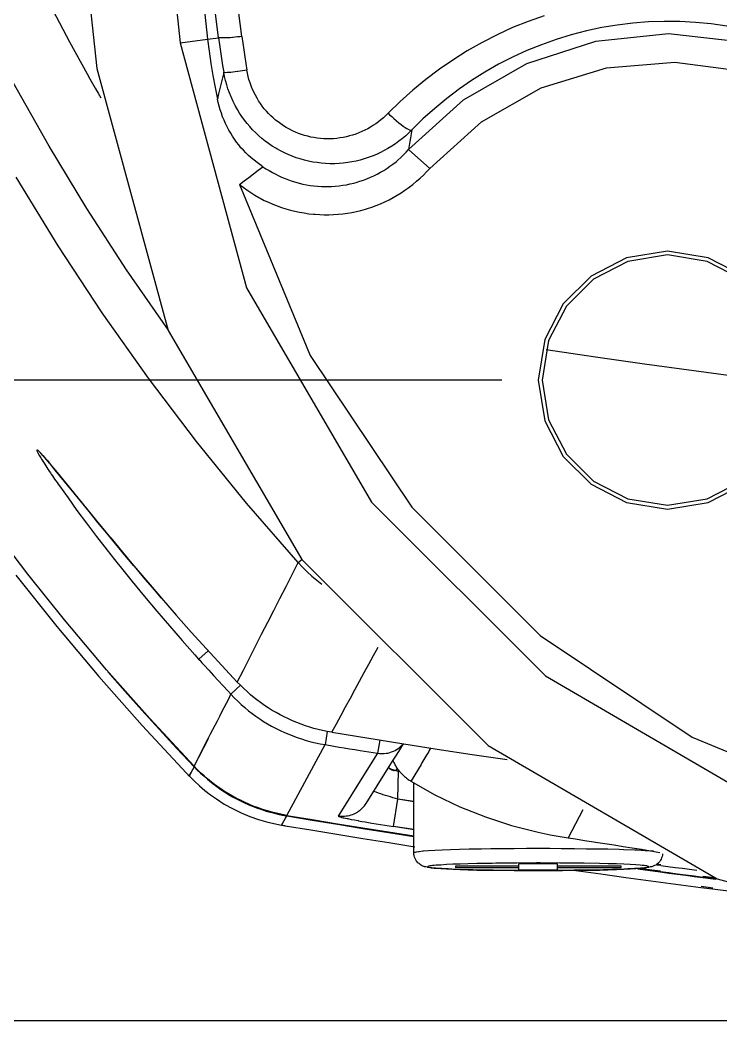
# Model space of a CAD drawing. Header units: millimetres. Extents: x -495897 to 1376592, y -28539 to 470976.
# Drawn here: x 180675 to 181500, y 208058 to 209237 of the extents above; entities that cross this region are included whole.
import ezdxf

# ---------------------------------------------------------------- set-up
doc = ezdxf.new("R2010")
doc.units = ezdxf.units.MM

msp = doc.modelspace()

# ---------------------------------------------------------------- linework, layer by layer
at = {"color": 0}
for p, q in [((180908.98, 209215.971), (180891.235, 209358.737)), ((180936.215, 209217.388), (180918.47, 209359.79)), ((180697.964, 209279.216), (180733.61, 209210.927)), ((181273.201, 209235.146), (181254.728, 209227.762)), ((181291.83, 209241.75), (181273.201, 209235.146)), ((181433.166, 209235.146), (181414.693, 209234.587)), ((181451.6, 209234.951), (181433.166, 209235.146)), ((181254.728, 209227.762), (181236.658, 209219.364)), ((181341.815, 209223.862), (181323.888, 209219.364)), ((181359.885, 209227.762), (181341.815, 209223.862)), ((181377.812, 209230.83), (181359.885, 209227.762)), ((181396.246, 209232.988), (181377.812, 209230.83)), ((181414.693, 209234.587), (181396.246, 209232.988)), ((181470.086, 209233.859), (181451.6, 209234.951)), ((181488.52, 209232.065), (181470.086, 209233.859)), ((181506.954, 209229.595), (181488.52, 209232.065)), ((180863.662, 209209.874), (180895.72, 209214.177)), ((180895.72, 209214.177), (180908.98, 209215.971)), ((180909.162, 209215.789), (180908.98, 209215.971)), ((180909.344, 209215.789), (180909.162, 209215.789)), ((180909.708, 209215.789), (180909.344, 209215.789)), ((180911.32, 209215.607), (180909.708, 209215.789)), ((180912.919, 209215.607), (180911.32, 209215.607)), ((180913.842, 209215.607), (180912.919, 209215.607)), ((180916.494, 209215.607), (180913.842, 209215.607)), ((180917.053, 209215.607), (180916.494, 209215.607)), ((180919.757, 209215.789), (180917.053, 209215.607)), ((180922.409, 209215.971), (180919.757, 209215.789)), ((180925.308, 209216.153), (180922.409, 209215.971)), ((180925.62, 209216.296), (180925.308, 209216.153)), ((180928.519, 209216.478), (180925.62, 209216.296)), ((180931.223, 209216.842), (180928.519, 209216.478)), ((180933.875, 209217.024), (180931.223, 209216.842)), ((180936.215, 209217.388), (180933.875, 209217.024)), ((181236.658, 209219.364), (181218.9, 209210.42)), ((181306.13, 209213.813), (181288.749, 209207.534)), ((181323.888, 209219.364), (181306.13, 209213.813)), ((180733.61, 209210.927), (180754.202, 209173.318)), ((181201.337, 209200.384), (181184.515, 209189.607)), ((181218.9, 209210.42), (181201.337, 209200.384)), ((181271.55, 209200.748), (181254.91, 209193.039)), ((181288.749, 209207.534), (181271.55, 209200.748)), ((181184.515, 209189.607), (181168.915, 209179.051)), ((181254.91, 209193.039), (181238.439, 209184.602)), ((180931.223, 209176.165), (180928.519, 209175.84)), ((180931.73, 209176.165), (180931.223, 209176.165)), ((180934.434, 209176.529), (180931.73, 209176.165)), ((180937.086, 209176.893), (180934.434, 209176.529)), ((180939.985, 209177.27), (180937.086, 209176.893)), ((180942.13, 209177.634), (180939.985, 209177.27)), ((180942.819, 209174.059), (180942.13, 209177.634)), ((181168.915, 209179.051), (181152.821, 209166.857)), ((181238.439, 209184.602), (181222.306, 209175.476)), ((180915.948, 209170.289), (180915.077, 209175.294)), ((180915.259, 209174.93), (180915.077, 209175.112)), ((180915.623, 209174.93), (180915.259, 209174.93)), ((180915.805, 209174.93), (180915.623, 209174.93)), ((180917.417, 209174.748), (180915.805, 209174.93)), ((180917.235, 209165.427), (180915.948, 209170.289)), ((180918.47, 209160.617), (180917.235, 209165.427)), ((180919.016, 209174.93), (180917.417, 209174.748)), ((180919.887, 209174.93), (180919.016, 209174.93)), ((180922.604, 209175.112), (180919.887, 209174.93)), ((180923.15, 209175.112), (180922.604, 209175.112)), ((180925.802, 209175.476), (180923.15, 209175.112)), ((180928.519, 209175.84), (180925.802, 209175.476)), ((180943.742, 209170.289), (180942.819, 209174.059)), ((180944.613, 209166.532), (180943.742, 209170.289)), ((180945.9, 209162.905), (180944.613, 209166.532)), ((181152.821, 209166.857), (181137.416, 209154.156)), ((181206.524, 209165.427), (181192.393, 209155.573)), ((181222.306, 209175.476), (181206.524, 209165.427)), ((180709.573, 209088.064), (180667.336, 209163.1)), ((180919.887, 209155.755), (180918.47, 209160.617)), ((180921.681, 209150.945), (180919.887, 209155.755)), ((180947.135, 209159.33), (180945.9, 209162.905)), ((180948.552, 209155.755), (180947.135, 209159.33)), ((180948.734, 209155.209), (180948.552, 209155.755)), ((180950.346, 209151.816), (180948.734, 209155.209)), ((181137.416, 209154.156), (181122.505, 209140.896)), ((181192.393, 209155.573), (181177.534, 209144.471)), ((180908.616, 209139.661), (180907.745, 209143.418)), ((180923.657, 209146.265), (180921.681, 209150.945)), ((180924.021, 209145.394), (180923.657, 209146.265)), ((180926.179, 209140.714), (180924.021, 209145.394)), ((180928.519, 209136.034), (180926.179, 209140.714)), ((180952.179, 209148.228), (180950.346, 209151.816)), ((180954.155, 209144.835), (180952.179, 209148.228)), ((180956.079, 209141.624), (180954.155, 209144.835)), ((180958.237, 209138.374), (180956.079, 209141.624)), ((181122.505, 209140.896), (181108.569, 209126.908)), ((181177.534, 209144.471), (181163.182, 209132.641)), ((180909.708, 209135.345), (180908.616, 209139.661)), ((180910.761, 209131.042), (180909.708, 209135.345)), ((180912.191, 209126.908), (180910.761, 209131.042)), ((180931.041, 209131.588), (180928.519, 209136.034)), ((180933.511, 209127.272), (180931.041, 209131.588)), ((180960.382, 209135.345), (180958.237, 209138.374)), ((180962.722, 209132.277), (180960.382, 209135.345)), ((180965.244, 209129.612), (180962.722, 209132.277)), ((180967.727, 209126.726), (180965.244, 209129.612)), ((181163.182, 209132.641), (181149.376, 209120.304)), ((180913.66, 209122.787), (180912.191, 209126.908)), ((180915.441, 209118.705), (180913.66, 209122.787)), ((180917.053, 209114.753), (180915.441, 209118.705)), ((180936.397, 209123.151), (180933.511, 209127.272)), ((180939.244, 209119.017), (180936.397, 209123.151)), ((180942.507, 209115.078), (180939.244, 209119.017)), ((180970.249, 209124.061), (180967.727, 209126.726)), ((180973.135, 209121.539), (180970.249, 209124.061)), ((180975.982, 209119.017), (180973.135, 209121.539)), ((180979.011, 209116.729), (180975.982, 209119.017)), ((181099.937, 209119.199), (181096.921, 209116.911)), ((181103.018, 209121.539), (181099.937, 209119.199)), ((181105.865, 209124.243), (181103.018, 209121.539)), ((181108.569, 209126.908), (181105.865, 209124.243)), ((181108.569, 209126.908), (181110.168, 209125.309)), ((181110.168, 209125.309), (181112.69, 209122.969)), ((181112.69, 209122.969), (181115.173, 209120.668)), ((181115.173, 209120.668), (181117.695, 209118.523)), ((181117.695, 209118.523), (181118.241, 209118.146)), ((181118.241, 209118.146), (181120.906, 209115.806)), ((181149.376, 209120.304), (181136.311, 209107.369)), ((180919.016, 209110.996), (180917.053, 209114.753)), ((180920.992, 209107.057), (180919.016, 209110.996)), ((180923.15, 209103.469), (180920.992, 209107.057)), ((180945.523, 209111.321), (180942.507, 209115.078)), ((180948.916, 209107.551), (180945.523, 209111.321)), ((180952.322, 209104.158), (180948.916, 209107.551)), ((180982.079, 209114.389), (180979.011, 209116.729)), ((180985.29, 209112.231), (180982.079, 209114.389)), ((180988.54, 209110.255), (180985.29, 209112.231)), ((180989.047, 209109.891), (180988.54, 209110.255)), ((180992.44, 209108.11), (180989.047, 209109.891)), ((180995.885, 209106.316), (180992.44, 209108.11)), ((180999.46, 209104.717), (180995.885, 209106.316)), ((181077.564, 209105.445), (181073.807, 209103.794)), ((181080.957, 209107.057), (181077.564, 209105.445)), ((181084.35, 209108.838), (181080.957, 209107.057)), ((181087.795, 209110.632), (181084.35, 209108.838)), ((181091.188, 209112.79), (181087.795, 209110.632)), ((181093.84, 209114.571), (181091.188, 209112.79)), ((181096.921, 209116.911), (181093.84, 209114.571)), ((181120.906, 209115.806), (181123.61, 209113.661)), ((181123.61, 209113.661), (181126.262, 209111.685)), ((181126.262, 209111.685), (181126.262, 209111.685)), ((181126.262, 209111.685), (181128.42, 209110.255)), ((181128.42, 209110.255), (181130.578, 209109.02)), ((181130.578, 209109.02), (181132.918, 209107.733)), ((181132.918, 209107.733), (181133.282, 209107.551)), ((181136.311, 209107.369), (181132.918, 209103.794)), ((181133.282, 209107.551), (181134.153, 209107.239)), ((181134.153, 209107.239), (181134.894, 209107.057)), ((181134.894, 209107.057), (181135.44, 209107.057)), ((181135.44, 209107.057), (181135.947, 209107.239)), ((181135.947, 209107.239), (181136.311, 209107.369)), ((180925.308, 209099.855), (180923.15, 209103.469)), ((180927.596, 209096.462), (180925.308, 209099.855)), ((180930.118, 209093.069), (180927.596, 209096.462)), ((180956.079, 209100.765), (180952.322, 209104.158)), ((180959.888, 209097.372), (180956.079, 209100.765)), ((180963.775, 209094.304), (180959.888, 209097.372)), ((180967.727, 209091.275), (180963.775, 209094.304)), ((181003.035, 209103.287), (180999.46, 209104.717)), ((181006.428, 209102), (181003.035, 209103.287)), ((181010.003, 209100.947), (181006.428, 209102)), ((181013.773, 209099.855), (181010.003, 209100.947)), ((181017.348, 209098.984), (181013.773, 209099.855)), ((181021.105, 209098.243), (181017.348, 209098.984)), ((181024.862, 209097.736), (181021.105, 209098.243)), ((181028.814, 209097.372), (181024.862, 209097.736)), ((181032.571, 209097.008), (181028.814, 209097.372)), ((181036.328, 209097.008), (181032.571, 209097.008)), ((181036.523, 209097.008), (181036.328, 209097.008)), ((181040.28, 209097.008), (181036.523, 209097.008)), ((181044.219, 209097.008), (181040.28, 209097.008)), ((181047.976, 209097.372), (181044.219, 209097.008)), ((181051.746, 209097.879), (181047.976, 209097.372)), ((181055.503, 209098.425), (181051.746, 209097.879)), ((181059.26, 209099.348), (181055.503, 209098.425)), ((181063.069, 209100.219), (181059.26, 209099.348)), ((181066.644, 209101.324), (181063.069, 209100.219)), ((181070.219, 209102.377), (181066.644, 209101.324)), ((181073.807, 209103.794), (181070.219, 209102.377)), ((181121.088, 209093.979), (181116.954, 209091.093)), ((181125.209, 209097.19), (181121.088, 209093.979)), ((181129.161, 209100.401), (181125.209, 209097.19)), ((181132.918, 209103.794), (181129.161, 209100.401)), ((180753.825, 209014.965), (180709.573, 209088.064)), ((180932.64, 209089.663), (180930.118, 209093.069)), ((180935.305, 209086.413), (180932.64, 209089.663)), ((180938.191, 209083.384), (180935.305, 209086.413)), ((180941.038, 209080.355), (180938.191, 209083.384)), ((180972.03, 209088.389), (180967.727, 209091.275)), ((180976.346, 209085.724), (180972.03, 209088.389)), ((180977.399, 209085.178), (180976.346, 209085.724)), ((180981.715, 209082.656), (180977.399, 209085.178)), ((180986.395, 209080.537), (180981.715, 209082.656)), ((181103.707, 209083.02), (181099.261, 209080.68)), ((181108.192, 209085.542), (181103.707, 209083.02)), ((181112.69, 209088.246), (181108.192, 209085.542)), ((181116.954, 209091.093), (181112.69, 209088.246)), ((181112.69, 209088.246), (181112.69, 209088.246)), ((181129.525, 209081.044), (181132.554, 209084.307)), ((181132.554, 209084.307), (181157.449, 209062.064)), ((180944.106, 209077.287), (180941.038, 209080.355)), ((180947.317, 209074.44), (180944.106, 209077.287)), ((180950.71, 209071.736), (180947.317, 209074.44)), ((180954.155, 209069.084), (180950.71, 209071.736)), ((180990.841, 209078.392), (180986.395, 209080.537)), ((180995.521, 209076.416), (180990.841, 209078.392)), ((181000.149, 209074.622), (180995.521, 209076.416)), ((181005.011, 209073.153), (181000.149, 209074.622)), ((181009.821, 209071.736), (181005.011, 209073.153)), ((181014.683, 209070.683), (181009.821, 209071.736)), ((181019.688, 209069.578), (181014.683, 209070.683)), ((181070.726, 209070.683), (181065.734, 209069.76)), ((181075.588, 209071.736), (181070.726, 209070.683)), ((181080.268, 209073.153), (181075.588, 209071.736)), ((181085.078, 209074.817), (181080.268, 209073.153)), ((181089.758, 209076.598), (181085.078, 209074.817)), ((181094.581, 209078.574), (181089.758, 209076.598)), ((181099.261, 209080.68), (181094.581, 209078.574)), ((181117.695, 209069.955), (181119.853, 209071.918)), ((181119.853, 209071.918), (181123.246, 209074.817)), ((181123.246, 209074.817), (181126.457, 209078.015)), ((181126.457, 209078.015), (181129.525, 209081.044)), ((180957.548, 209066.549), (180954.155, 209069.084)), ((180961.123, 209064.027), (180957.548, 209066.549)), ((180961.123, 209064.027), (180964.698, 209061.7)), ((180964.698, 209061.7), (180968.455, 209059.399)), ((180968.455, 209059.399), (180972.225, 209057.059)), ((181024.732, 209068.889), (181019.688, 209069.578)), ((181029.724, 209068.343), (181024.732, 209068.889)), ((181034.729, 209067.797), (181029.724, 209068.343)), ((181039.773, 209067.615), (181034.729, 209067.797)), ((181040.644, 209067.615), (181039.773, 209067.615)), ((181045.688, 209067.615), (181040.644, 209067.615)), ((181050.693, 209067.797), (181045.688, 209067.615)), ((181055.685, 209068.343), (181050.693, 209067.797)), ((181060.911, 209068.889), (181055.685, 209068.343)), ((181065.734, 209069.76), (181060.911, 209068.889)), ((181099.391, 209057.618), (181103.2, 209059.724)), ((181103.2, 209059.724), (181106.957, 209062.064)), ((181106.957, 209062.064), (181110.532, 209064.768)), ((181110.532, 209064.768), (181114.12, 209067.238)), ((181114.12, 209067.238), (181117.695, 209069.955)), ((181153.692, 209058.112), (181157.449, 209062.064)), ((180720.168, 208971.077), (180670.911, 209051.703)), ((180972.225, 209057.059), (180976.164, 209055.096)), ((180976.164, 209055.096), (180978.868, 209053.666)), ((180978.868, 209053.666), (180982.95, 209051.885)), ((180982.95, 209051.885), (180987.084, 209050.039)), ((180987.084, 209050.039), (180991.205, 209048.44)), ((180991.205, 209048.44), (180995.339, 209047.023)), ((180995.339, 209047.023), (180999.642, 209045.775)), ((181070.908, 209045.593), (181075.042, 209046.841)), ((181075.042, 209046.841), (181079.345, 209048.258)), ((181079.345, 209048.258), (181083.479, 209049.909)), ((181083.479, 209049.909), (181087.6, 209051.703)), ((181087.6, 209051.703), (181091.552, 209053.484)), ((181091.552, 209053.484), (181095.491, 209055.46)), ((181095.491, 209055.46), (181099.391, 209057.618)), ((181137.598, 209043.253), (181141.862, 209046.841)), ((181141.862, 209046.841), (181145.983, 209050.416)), ((181145.983, 209050.416), (181149.935, 209054.173)), ((181149.935, 209054.173), (181153.692, 209058.112)), ((180933.511, 209043.071), (180937.827, 209039.86)), ((180937.827, 209039.86), (180942.312, 209036.649)), ((180942.312, 209036.649), (180946.771, 209033.581)), ((180999.642, 209045.775), (181003.776, 209044.683)), ((181003.776, 209044.683), (181008.04, 209043.63)), ((181008.04, 209043.63), (181012.343, 209042.707)), ((181012.343, 209042.707), (181016.659, 209042.018)), ((181016.659, 209042.018), (181021.105, 209041.472)), ((181021.105, 209041.472), (181025.421, 209041.108)), ((181025.421, 209041.108), (181029.919, 209040.731)), ((181029.919, 209040.731), (181032.935, 209040.731)), ((181032.935, 209040.731), (181037.433, 209040.731)), ((181037.433, 209040.731), (181041.931, 209040.913)), ((181041.931, 209040.913), (181046.195, 209041.108)), ((181046.195, 209041.108), (181050.693, 209041.654)), ((181050.693, 209041.654), (181054.996, 209042.2)), ((181054.996, 209042.2), (181059.26, 209042.889)), ((181059.26, 209042.889), (181063.576, 209043.812)), ((181063.576, 209043.812), (181068.074, 209044.865)), ((181068.074, 209044.865), (181070.908, 209045.593)), ((181123.61, 209033.217), (181128.238, 209036.467)), ((181128.238, 209036.467), (181132.736, 209039.678)), ((181132.736, 209039.678), (181133.282, 209040.042)), ((181133.282, 209040.042), (181137.598, 209043.253)), ((180946.771, 209033.581), (180951.438, 209030.734)), ((180951.438, 209030.734), (180956.261, 209027.848)), ((180956.261, 209027.848), (180957.912, 209027.12)), ((180957.912, 209027.12), (180962.722, 209024.455)), ((180962.722, 209024.455), (180967.727, 209022.115)), ((181104.435, 209022.661), (181109.44, 209025.183)), ((181109.44, 209025.183), (181114.302, 209027.666)), ((181114.302, 209027.666), (181118.93, 209030.37)), ((181118.93, 209030.37), (181123.61, 209033.217)), ((180800.794, 208942.594), (180753.825, 209014.965)), ((180967.727, 209022.115), (180972.771, 209019.957)), ((180972.771, 209019.957), (180977.763, 209017.799)), ((180977.763, 209017.799), (180982.95, 209016.018)), ((180982.95, 209016.018), (180988.176, 209014.406)), ((180988.176, 209014.406), (180993.545, 209012.989)), ((180993.545, 209012.989), (180998.732, 209011.572)), ((180998.732, 209011.572), (181004.088, 209010.467)), ((181065.734, 209010.285), (181071.285, 209011.39)), ((181071.285, 209011.39), (181076.459, 209012.625)), ((181076.459, 209012.625), (181081.88, 209014.224)), ((181081.88, 209014.224), (181084.025, 209014.783)), ((181084.025, 209014.783), (181089.212, 209016.382)), ((181089.212, 209016.382), (181094.399, 209018.358)), ((181094.399, 209018.358), (181099.391, 209020.516)), ((181099.391, 209020.516), (181104.435, 209022.661)), ((181004.088, 209010.467), (181009.509, 209009.596)), ((181009.509, 209009.596), (181015.06, 209008.673)), ((181015.06, 209008.673), (181020.416, 209007.997)), ((181020.416, 209007.997), (181022.392, 209007.997)), ((181022.392, 209007.997), (181027.943, 209007.62)), ((181027.943, 209007.62), (181033.312, 209007.438)), ((181033.312, 209007.438), (181038.668, 209007.438)), ((181038.668, 209007.438), (181044.219, 209007.62)), ((181044.219, 209007.62), (181049.627, 209007.997)), ((181049.627, 209007.997), (181055.178, 209008.491)), ((181055.178, 209008.491), (181060.547, 209009.414)), ((181060.547, 209009.414), (181065.734, 209010.285)), ((180772.129, 208892.05), (180720.168, 208971.077)), ((180849.856, 208871.64), (180800.794, 208942.594)), ((180826.378, 208815.194), (180772.129, 208892.05)), ((181242.014, 208812.711), (178208.373, 208812.711)), ((180883.019, 208740.483), (180826.378, 208815.194)), ((180941.766, 208668.112), (180883.019, 208740.483)), ((180695.26, 208730.486), (180695.078, 208730.486)), ((180695.078, 208730.486), (180695.078, 208730.122)), ((180695.078, 208730.122), (180695.26, 208729.563)), ((180695.442, 208730.486), (180695.26, 208730.486)), ((180695.26, 208729.563), (180695.637, 208728.692)), ((180695.819, 208730.304), (180695.442, 208730.486)), ((180695.637, 208728.692), (180696.313, 208727.223)), ((180696.508, 208729.758), (180695.819, 208730.304)), ((180697.418, 208729.199), (180696.508, 208729.758)), ((180698.471, 208728.146), (180697.418, 208729.199)), ((180696.313, 208727.223), (180698.107, 208723.83)), ((180698.107, 208723.83), (180699.758, 208721.36)), ((180699.576, 208727.093), (180698.471, 208728.146)), ((180699.758, 208726.911), (180699.576, 208727.093)), ((180702.423, 208723.83), (180699.758, 208726.911)), ((180699.758, 208721.36), (180700.629, 208719.709)), ((180700.629, 208719.709), (180704.386, 208713.976)), ((180701.552, 208724.571), (180701.734, 208724.389)), ((180701.734, 208724.389), (180702.046, 208724.025)), ((180702.046, 208724.025), (180702.423, 208723.466)), ((180702.969, 208723.466), (180702.423, 208723.83)), ((180702.423, 208723.466), (180702.969, 208722.959)), ((180706.18, 208719.709), (180702.969, 208723.466)), ((180702.969, 208722.959), (180703.697, 208722.231)), ((180703.697, 208722.231), (180704.386, 208721.36)), ((180704.386, 208721.36), (180705.309, 208720.255)), ((180705.309, 208720.255), (180706.362, 208719.202)), ((180709.937, 208715.081), (180706.18, 208719.709)), ((180706.362, 208719.202), (180707.467, 208718.097)), ((180707.467, 208718.097), (180709.755, 208715.263)), ((180704.386, 208713.976), (180708.156, 208708.061)), ((180708.156, 208708.061), (180708.52, 208707.736)), ((180708.52, 208707.736), (180709.755, 208705.578)), ((180709.755, 208715.263), (180712.459, 208712)), ((180709.755, 208705.578), (180711.224, 208703.615)), ((180711.224, 208713.651), (180709.937, 208715.081)), ((180716.775, 208706.826), (180711.224, 208713.651)), ((180712.459, 208712), (180717.139, 208706.267)), ((180722.326, 208700.222), (180716.775, 208706.826)), ((180717.139, 208706.267), (180722.508, 208699.845)), ((180711.224, 208703.615), (180712.095, 208702.185)), ((180712.095, 208702.185), (180713.512, 208700.222)), ((180713.512, 208700.222), (180714.799, 208698.246)), ((180714.799, 208698.246), (180716.034, 208696.27)), ((180716.034, 208696.27), (180717.464, 208694.307)), ((180717.464, 208694.307), (180718.933, 208692.331)), ((180727.682, 208693.384), (180722.326, 208700.222)), ((180722.508, 208699.845), (180733.051, 208686.962)), ((180733.233, 208686.78), (180727.682, 208693.384)), ((180718.933, 208692.331), (180720.35, 208690.355)), ((180720.35, 208690.355), (180721.585, 208688.379)), ((180721.585, 208688.379), (180731.816, 208674.027)), ((180733.051, 208686.962), (180765.473, 208646.974)), ((180735.573, 208683.894), (180733.233, 208686.78)), ((180745.947, 208670.998), (180735.573, 208683.894)), ((180731.816, 208674.027), (180742.359, 208659.35)), ((180756.529, 208658.297), (180745.947, 208670.998)), ((180742.359, 208659.35), (180753.513, 208644.309)), ((180766.903, 208645.362), (180756.529, 208658.297)), ((181002.489, 208597.899), (180941.766, 208668.112)), ((180765.473, 208646.974), (180781.801, 208627.11)), ((180684.535, 208584.47), (180637.761, 208645.557)), ((180753.513, 208644.309), (180765.291, 208628.722)), ((180777.498, 208632.479), (180766.903, 208645.362)), ((180765.291, 208628.722), (180777.68, 208612.758)), ((180788.041, 208619.778), (180777.498, 208632.479)), ((180781.983, 208627.11), (180795.932, 208610.106)), ((180777.68, 208612.758), (180790.927, 208596.118)), ((180798.818, 208606.843), (180788.041, 208619.778)), ((180795.932, 208610.106), (180807.034, 208596.846)), ((180809.361, 208594.142), (180798.818, 208606.843)), ((181002.489, 208597.899), (181007.169, 208602.033)), ((180790.927, 208596.118), (180793.085, 208593.271)), ((180793.085, 208593.271), (180807.216, 208575.708)), ((180807.034, 208596.846), (180818.682, 208583.04)), ((180811.883, 208591.295), (180809.361, 208594.142)), ((180822.621, 208578.542), (180811.883, 208591.295)), ((180995.521, 208583.911), (181002.671, 208597.899)), ((180670.365, 208583.04), (180718.556, 208522.824)), ((180727.682, 208530.533), (180684.535, 208584.47)), ((180807.216, 208575.708), (180821.75, 208558.145)), ((180818.682, 208583.04), (180830.694, 208568.87)), ((180833.398, 208565.841), (180822.621, 208578.542)), ((180988.358, 208569.793), (180995.521, 208583.911)), ((180830.694, 208568.87), (180841.796, 208555.987)), ((180841.601, 208556.169), (180833.398, 208565.841)), ((180981.169, 208555.805), (180988.358, 208569.793)), ((180821.75, 208558.145), (180836.245, 208540.764)), ((180841.796, 208555.987), (180841.601, 208556.169)), ((180974.006, 208541.674), (180981.169, 208555.805)), ((180836.245, 208540.764), (180851.104, 208523.383)), ((180966.856, 208527.686), (180974.006, 208541.674)), ((180777.121, 208471.786), (180727.682, 208530.533)), ((180718.556, 208522.824), (180768.19, 208463.713)), ((180851.104, 208523.383), (180866.002, 208506.366)), ((180959.511, 208513.516), (180966.856, 208527.686)), ((180866.002, 208506.366), (180881.043, 208489.349)), ((180952.322, 208499.58), (180959.511, 208513.516)), ((180896.643, 208494.159), (180885.684, 208484.344)), ((180945.159, 208485.41), (180952.322, 208499.58)), ((181091.188, 208488.426), (181096.726, 208498.475)), ((180881.043, 208489.349), (180885.502, 208484.344)), ((180938.191, 208471.422), (180945.159, 208485.41)), ((181085.819, 208478.429), (181091.188, 208488.426)), ((180828.029, 208414.274), (180777.121, 208471.786)), ((180930.859, 208457.291), (180938.191, 208471.422)), ((181080.268, 208468.393), (181085.819, 208478.429)), ((180768.19, 208463.713), (180819.046, 208406.201)), ((180934.616, 208453.534), (180930.859, 208457.291)), ((181069.309, 208448.308), (181074.86, 208458.344)), ((181074.86, 208458.344), (181080.268, 208468.393)), ((180919.757, 208446.878), (180923.514, 208442.939)), ((180934.798, 208453.534), (180923.514, 208442.939)), ((180938.555, 208449.582), (180934.616, 208453.534)), ((180942.507, 208446.007), (180938.555, 208449.582)), ((180946.589, 208442.38), (180942.507, 208446.007)), ((181063.94, 208438.298), (181069.309, 208448.308)), ((180918.106, 208432.578), (180920.992, 208437.752)), ((180920.992, 208437.752), (180923.514, 208442.939)), ((180950.71, 208438.805), (180946.589, 208442.38)), ((180953.973, 208436.335), (180950.71, 208438.805)), ((180958.419, 208433.072), (180953.973, 208436.335)), ((181058.389, 208428.262), (181063.94, 208438.298)), ((180910.215, 208416.978), (180912.919, 208422.165)), ((180912.919, 208422.165), (180915.441, 208427.339)), ((180915.441, 208427.339), (180918.106, 208432.578)), ((180944.288, 208423.582), (180948.552, 208420.371)), ((180962.904, 208429.861), (180958.419, 208433.072)), ((180967.402, 208427.027), (180962.904, 208429.861)), ((180971.848, 208423.946), (180967.402, 208427.027)), ((180976.71, 208421.294), (180971.848, 208423.946)), ((181053.033, 208418.213), (181058.389, 208428.262)), ((180880.133, 208358.231), (180828.029, 208414.274)), ((180904.846, 208406.565), (180907.55, 208411.791)), ((180907.55, 208411.791), (180910.215, 208416.978)), ((180948.552, 208420.371), (180952.868, 208417.16)), ((180952.868, 208417.16), (180957.366, 208414.092)), ((180957.366, 208414.092), (180961.812, 208411.063)), ((180961.812, 208411.063), (180966.492, 208408.177)), ((180981.351, 208418.772), (180976.71, 208421.294)), ((180986.213, 208416.25), (180981.351, 208418.772)), ((180991.023, 208413.91), (180986.213, 208416.25)), ((180996.067, 208411.609), (180991.023, 208413.91)), ((181001.072, 208409.646), (180996.067, 208411.609)), ((181047.482, 208408.177), (181053.033, 208418.213)), ((180819.046, 208406.201), (180871.189, 208349.976)), ((180899.49, 208396.204), (180902.194, 208401.391)), ((180902.194, 208401.391), (180904.846, 208406.565)), ((180966.492, 208408.177), (180971.354, 208405.512)), ((180971.354, 208405.512), (180975.982, 208402.99)), ((180975.982, 208402.99), (180976.71, 208402.626)), ((180976.71, 208402.626), (180981.533, 208400.325)), ((180981.533, 208400.325), (180986.395, 208397.998)), ((181006.064, 208407.67), (181001.072, 208409.646)), ((181011.29, 208405.876), (181006.064, 208407.67)), ((181016.477, 208404.095), (181011.29, 208405.876)), ((181020.975, 208402.808), (181016.477, 208404.095)), ((181026.149, 208401.391), (181020.975, 208402.808)), ((181031.336, 208400.143), (181026.149, 208401.391)), ((181036.705, 208399.051), (181031.336, 208400.143)), ((181036.705, 208399.233), (181034.222, 208383.451)), ((181042.061, 208398.18), (181036.705, 208399.051)), ((181042.061, 208398.18), (181047.482, 208408.177)), ((180880.133, 208358.231), (180896.825, 208390.796)), ((180880.133, 208358.231), (180896.968, 208390.796)), ((180896.825, 208390.978), (180899.49, 208396.204)), ((180986.395, 208397.998), (180991.387, 208395.84)), ((180991.387, 208395.84), (180996.392, 208393.864)), ((180996.392, 208393.864), (181001.436, 208391.888)), ((181001.436, 208391.888), (181006.61, 208390.289)), ((181098.52, 208389.002), (181095.998, 208373.454)), ((180989.047, 208300.355), (181034.222, 208383.633)), ((181034.222, 208383.633), (181044.401, 208381.852)), ((181075.406, 208376.847), (181095.998, 208373.454)), ((181110.532, 208374.325), (181112.508, 208375.066)), ((181112.508, 208375.066), (181114.666, 208375.937)), ((181114.666, 208375.937), (181116.59, 208376.847)), ((181116.59, 208376.847), (181118.423, 208377.9)), ((181118.423, 208377.9), (181120.399, 208379.187)), ((181118.93, 208372.544), (181126.457, 208384.738)), ((181120.399, 208379.187), (181121.452, 208380.058)), ((181121.452, 208380.058), (181123.051, 208381.488)), ((181123.051, 208381.488), (181124.663, 208382.944)), ((181124.663, 208382.944), (181126.132, 208384.738)), ((181156.214, 208375.755), (181154.927, 208373.779)), ((181157.267, 208377.718), (181156.214, 208375.755)), ((181158.554, 208379.694), (181157.267, 208377.718)), ((181095.998, 208373.454), (181081.503, 208350.34)), ((181095.998, 208373.454), (181098.156, 208373.272)), ((181098.156, 208373.272), (181100.496, 208373.09)), ((181100.496, 208373.09), (181102.654, 208373.09)), ((181102.654, 208373.09), (181103.889, 208373.272)), ((181103.889, 208373.272), (181106.229, 208373.454)), ((181106.229, 208373.454), (181108.387, 208373.779)), ((181108.387, 208373.779), (181110.532, 208374.325)), ((181108.387, 208355.891), (181113.561, 208364.107)), ((181113.561, 208364.107), (181118.93, 208372.544)), ((181114.666, 208363.964), (181114.302, 208365.017)), ((181115.173, 208362.859), (181114.666, 208363.964)), ((181149.376, 208364.289), (181148.141, 208362.313)), ((181150.481, 208366.07), (181149.376, 208364.289)), ((181151.534, 208368.046), (181150.481, 208366.07)), ((181152.821, 208370.022), (181151.534, 208368.046)), ((181153.874, 208371.985), (181152.821, 208370.022)), ((181154.927, 208373.779), (181153.874, 208371.985)), ((180874.4, 208346.765), (180880.315, 208357.308)), ((180874.582, 208346.583), (180880.133, 208357.685)), ((180883.89, 208354.292), (180880.133, 208358.231)), ((180880.133, 208357.503), (180883.89, 208353.733)), ((180887.829, 208350.522), (180883.89, 208354.292)), ((180883.89, 208353.733), (180887.829, 208349.976)), ((181082.556, 208314.343), (181108.387, 208355.891)), ((181108.933, 208356.58), (181109.063, 208356.398)), ((181109.258, 208356.398), (181108.933, 208356.58)), ((181109.063, 208356.398), (181110.35, 208355.527)), ((181109.622, 208356.073), (181109.258, 208356.398)), ((181109.986, 208355.891), (181109.622, 208356.073)), ((181110.35, 208355.527), (181109.986, 208355.891)), ((181110.532, 208355.345), (181110.35, 208355.527)), ((181110.35, 208355.345), (181111.598, 208354.604)), ((181110.857, 208355.163), (181110.532, 208355.345)), ((181111.221, 208354.981), (181110.857, 208355.163)), ((181111.598, 208354.786), (181111.221, 208354.981)), ((181112.144, 208354.604), (181111.598, 208354.786)), ((181111.598, 208354.604), (181112.833, 208354.097)), ((181112.508, 208354.474), (181112.144, 208354.604)), ((181113.015, 208354.097), (181112.508, 208354.474)), ((181112.833, 208354.097), (181113.925, 208353.733)), ((181113.379, 208354.097), (181113.015, 208354.097)), ((181113.925, 208353.915), (181113.379, 208354.097)), ((181114.484, 208353.733), (181113.925, 208353.915)), ((181113.925, 208353.733), (181114.666, 208353.369)), ((181114.991, 208353.551), (181114.484, 208353.733)), ((181114.666, 208353.369), (181115.537, 208353.187)), ((181115.537, 208353.551), (181114.991, 208353.551)), ((181115.719, 208361.988), (181115.173, 208362.859)), ((181116.083, 208353.369), (181115.537, 208353.551)), ((181116.265, 208360.896), (181115.719, 208361.988)), ((181116.447, 208353.369), (181116.083, 208353.369)), ((181116.772, 208359.83), (181116.265, 208360.896)), ((181116.954, 208353.369), (181116.447, 208353.369)), ((181117.318, 208358.738), (181116.772, 208359.83)), ((181117.513, 208353.369), (181116.954, 208353.369)), ((181117.877, 208357.867), (181117.318, 208358.738)), ((181118.93, 208356.073), (181117.513, 208353.369)), ((181117.513, 208353.369), (181117.513, 208353.187)), ((181117.513, 208353.187), (181117.695, 208353.187)), ((181117.695, 208353.187), (181117.877, 208353.005)), ((181118.566, 208356.762), (181117.877, 208357.867)), ((181117.877, 208353.005), (181117.877, 208353.005)), ((181117.877, 208353.005), (181118.059, 208353.005)), ((181118.059, 208353.005), (181118.059, 208353.005)), ((181118.059, 208353.005), (181118.241, 208353.005)), ((181118.241, 208353.005), (181118.423, 208353.005)), ((181118.423, 208353.005), (181118.423, 208353.005)), ((181118.423, 208353.005), (181118.566, 208353.005)), ((181119.112, 208355.891), (181118.566, 208356.762)), ((181118.566, 208353.005), (181118.748, 208352.823)), ((181118.748, 208352.823), (181119.112, 208352.823)), ((181119.853, 208354.786), (181119.112, 208355.891)), ((181119.112, 208352.823), (181119.112, 208352.823)), ((181119.112, 208352.823), (181119.294, 208352.823)), ((181119.294, 208352.823), (181119.658, 208352.823)), ((181119.658, 208352.823), (181120.035, 208352.823)), ((181119.658, 208319.53), (181120.529, 208352.641)), ((181120.035, 208354.474), (181119.853, 208354.786)), ((181120.399, 208354.097), (181120.035, 208354.474)), ((181120.035, 208352.823), (181120.217, 208352.641)), ((181120.217, 208352.641), (181120.529, 208352.641)), ((181120.529, 208353.733), (181120.399, 208354.097)), ((181120.906, 208353.369), (181120.529, 208353.733)), ((181120.529, 208352.641), (181120.724, 208352.641)), ((181120.724, 208352.641), (181121.088, 208352.641)), ((181121.27, 208353.005), (181120.906, 208353.369)), ((181121.088, 208352.641), (181121.452, 208352.641)), ((181121.452, 208352.641), (181121.27, 208353.005)), ((181121.816, 208352.316), (181121.452, 208352.641)), ((181122.18, 208351.952), (181121.816, 208352.316)), ((181122.323, 208351.575), (181122.18, 208351.952)), ((181122.687, 208351.211), (181122.323, 208351.575)), ((181147.088, 208360.337), (181135.44, 208341.032)), ((181148.141, 208362.313), (181147.088, 208360.337)), ((180871.189, 208349.976), (180874.582, 208346.583)), ((180871.371, 208350.158), (180874.4, 208346.583)), ((180891.781, 208346.908), (180887.829, 208350.522)), ((180887.829, 208349.976), (180891.781, 208346.401)), ((180895.902, 208343.32), (180891.781, 208346.908)), ((180891.781, 208346.401), (180895.902, 208342.826)), ((180898.424, 208341.357), (180895.902, 208343.32)), ((180895.902, 208342.826), (180898.424, 208340.85)), ((180902.558, 208337.964), (180898.424, 208341.357)), ((180898.424, 208340.85), (180902.688, 208337.405)), ((181081.503, 208350.34), (181049.77, 208299.432)), ((181135.44, 208341.032), (181135.258, 208340.486)), ((181135.44, 208341.032), (181135.258, 208340.486)), ((180907.004, 208334.753), (180902.558, 208337.964)), ((180902.688, 208337.405), (180907.004, 208334.194)), ((180911.502, 208331.542), (180907.004, 208334.753)), ((180907.004, 208334.194), (180911.502, 208330.983)), ((180915.948, 208328.656), (180911.502, 208331.542)), ((180911.502, 208330.983), (180915.948, 208328.097)), ((180920.446, 208325.809), (180915.948, 208328.656)), ((180915.948, 208328.097), (180920.446, 208325.068)), ((181094.204, 208327.59), (181091.552, 208328.656)), ((181097.103, 208326.498), (181094.204, 208327.59)), ((181138.833, 208256.103), (181138.833, 208338.51)), ((180925.126, 208323.105), (180920.446, 208325.809)), ((180920.446, 208325.068), (180925.308, 208322.364)), ((180929.936, 208320.401), (180925.126, 208323.105)), ((180925.308, 208322.364), (180929.936, 208319.894)), ((180934.798, 208318.1), (180929.936, 208320.401)), ((180929.936, 208319.894), (180934.798, 208317.372)), ((180939.608, 208315.76), (180934.798, 208318.1)), ((180934.798, 208317.372), (180939.608, 208315.032)), ((180944.47, 208313.42), (180939.608, 208315.76)), ((181099.755, 208325.627), (181097.103, 208326.498)), ((181102.654, 208324.704), (181099.755, 208325.627)), ((181105.488, 208323.833), (181102.654, 208324.704)), ((181108.387, 208322.923), (181105.488, 208323.833)), ((181111.039, 208322), (181108.387, 208322.923)), ((181111.221, 208322), (181111.039, 208322)), ((181114.12, 208321.129), (181111.221, 208322)), ((181116.954, 208320.206), (181114.12, 208321.129)), ((181114.666, 208287.095), (181119.658, 208319.53)), ((181119.658, 208319.53), (181116.954, 208320.206)), ((181138.833, 208316.813), (181119.658, 208319.53)), ((181138.651, 208316.449), (181119.658, 208319.53)), ((180939.608, 208315.032), (180944.47, 208312.874)), ((180949.475, 208311.275), (180944.47, 208313.42)), ((180944.47, 208312.874), (180949.475, 208310.716)), ((180954.649, 208309.481), (180949.475, 208311.275)), ((180949.475, 208310.716), (180954.649, 208308.935)), ((180959.693, 208307.687), (180954.649, 208309.481)), ((180954.649, 208308.935), (180959.693, 208307.141)), ((180964.88, 208306.088), (180959.693, 208307.687)), ((180959.693, 208307.141), (180964.88, 208305.347)), ((180967.909, 208305.165), (180964.88, 208306.088)), ((180964.88, 208305.347), (180967.909, 208304.476)), ((180973.135, 208303.748), (180967.909, 208305.165)), ((180967.909, 208304.476), (180973.135, 208303.202)), ((181072.702, 208304.476), (181071.831, 208303.748)), ((181073.612, 208304.983), (181072.702, 208304.476)), ((181074.535, 208305.724), (181073.612, 208304.983)), ((181075.406, 208306.452), (181074.535, 208305.724)), ((181076.329, 208307.141), (181075.406, 208306.452)), ((181077.2, 208307.869), (181076.329, 208307.141)), ((181337.317, 208306.777), (181320.118, 208274.03)), ((180978.504, 208302.513), (180973.135, 208303.748)), ((180973.135, 208303.202), (180978.504, 208301.772)), ((180983.691, 208301.408), (180978.504, 208302.513)), ((180978.504, 208301.772), (180983.691, 208300.719)), ((180983.132, 208288.889), (180989.047, 208299.809)), ((180983.314, 208288.889), (180988.865, 208299.809)), ((180989.047, 208300.355), (180983.691, 208301.408)), ((180983.691, 208300.719), (180989.047, 208299.809)), ((181049.77, 208299.432), (181049.627, 208299.432)), ((181049.627, 208299.432), (181049.77, 208299.432)), ((181051.603, 208299.25), (181049.77, 208299.432)), ((181049.77, 208299.432), (181049.77, 208299.25)), ((181049.77, 208299.25), (181050.316, 208299.068)), ((181050.316, 208299.068), (181050.316, 208299.068)), ((181050.316, 208299.068), (181051.928, 208298.561)), ((181053.397, 208299.068), (181051.603, 208299.25)), ((181051.928, 208298.561), (181052.292, 208298.561)), ((181052.292, 208298.561), (181054.086, 208298.015)), ((181055.178, 208299.068), (181053.397, 208299.068)), ((181054.086, 208298.015), (181055.685, 208297.651)), ((181057.154, 208299.068), (181055.178, 208299.068)), ((181055.685, 208297.651), (181056.231, 208297.469)), ((181056.231, 208297.469), (181060.365, 208296.78)), ((181058.948, 208299.25), (181057.154, 208299.068)), ((181060.729, 208299.614), (181058.948, 208299.25)), ((181060.365, 208296.78), (181061.093, 208296.598)), ((181062.705, 208299.991), (181060.729, 208299.614)), ((181061.093, 208296.598), (181064.993, 208295.675)), ((181064.486, 208300.537), (181062.705, 208299.991)), ((181066.098, 208301.044), (181064.486, 208300.537)), ((181064.993, 208295.675), (181068.945, 208294.986)), ((181067.892, 208301.772), (181066.098, 208301.044)), ((181068.802, 208302.136), (181067.892, 208301.772)), ((181069.855, 208302.695), (181068.802, 208302.136)), ((181068.945, 208294.986), (181073.066, 208294.258)), ((181070.726, 208303.202), (181069.855, 208302.695)), ((181071.831, 208303.748), (181070.726, 208303.202)), ((181073.066, 208294.258), (181073.43, 208294.076)), ((181073.43, 208294.076), (181077.382, 208293.335)), ((181077.382, 208293.335), (181081.321, 208292.646)), ((181081.321, 208292.646), (181085.455, 208291.918)), ((180983.132, 208288.889), (180987.084, 208288.343)), ((180983.132, 208288.889), (180987.084, 208288.161)), ((181085.455, 208291.918), (181089.394, 208291.229)), ((181138.833, 208283.702), (181114.666, 208287.095)), ((181138.833, 208283.338), (181114.666, 208287.095)), ((181320.118, 208273.848), (181328.698, 208272.561)), ((181328.698, 208272.561), (181339.475, 208270.962)), ((181339.475, 208270.962), (181350.213, 208269.35)), ((181350.213, 208269.35), (181352.54, 208268.986)), ((181352.54, 208268.986), (181363.278, 208267.192)), ((181141.498, 208257.156), (181140.25, 208256.831)), ((181144.02, 208257.52), (181141.498, 208257.156)), ((181145.112, 208257.52), (181144.02, 208257.52)), ((181149.194, 208258.066), (181145.112, 208257.52)), ((181149.935, 208258.066), (181149.194, 208258.066)), ((181156.032, 208258.625), (181149.935, 208258.066)), ((181163.364, 208258.937), (181156.032, 208258.625)), ((181171.996, 208259.314), (181163.364, 208258.937)), ((181181.616, 208259.678), (181171.996, 208259.314)), ((181192.211, 208260.042), (181181.616, 208259.678)), ((181203.677, 208260.406), (181192.211, 208260.042)), ((181218.354, 208260.77), (181203.677, 208260.406)), ((181229.131, 208260.913), (181218.354, 208260.77)), ((181243.808, 208260.913), (181229.131, 208260.913)), ((181256.509, 208261.095), (181243.808, 208260.913)), ((181271.238, 208261.277), (181256.509, 208261.095)), ((181284.992, 208261.277), (181271.238, 208261.277)), ((181298.616, 208261.277), (181284.992, 208261.277)), ((181312.045, 208261.095), (181298.616, 208261.277)), ((181325.669, 208261.095), (181312.045, 208261.095)), ((181327.645, 208260.913), (181325.669, 208261.095)), ((181341.269, 208260.77), (181327.645, 208260.913)), ((181354.698, 208260.588), (181341.269, 208260.77)), ((181366.723, 208260.406), (181354.698, 208260.588)), ((181363.278, 208267.192), (181374.237, 208265.593)), ((181380.152, 208260.042), (181366.723, 208260.406)), ((181374.237, 208265.593), (181384.975, 208263.799)), ((181385.339, 208259.86), (181380.152, 208260.042)), ((181384.975, 208263.799), (181395.7, 208262.2)), ((181398.586, 208259.314), (181385.339, 208259.86)), ((181395.7, 208262.2), (181406.477, 208260.406)), ((181401.29, 208259.314), (181398.586, 208259.314)), ((181410.793, 208258.807), (181401.29, 208259.314)), ((181406.477, 208260.406), (181417.215, 208258.625)), ((181414.186, 208258.625), (181410.793, 208258.807)), ((181420.426, 208258.066), (181414.186, 208258.625)), ((181417.215, 208258.625), (181428.122, 208256.831)), ((181139.015, 208256.467), (181138.833, 208256.285)), ((181138.833, 208256.285), (181138.833, 208256.103)), ((181138.833, 208254.491), (181138.833, 208256.103)), ((181139.015, 208253.074), (181138.833, 208254.491)), ((181139.379, 208256.649), (181139.015, 208256.467)), ((181139.197, 208252.71), (181139.015, 208253.074)), ((181139.522, 208251.28), (181139.197, 208252.71)), ((181139.522, 208256.649), (181139.379, 208256.649)), ((181140.25, 208256.831), (181139.522, 208256.649)), ((181140.068, 208249.629), (181139.522, 208251.28)), ((181140.809, 208248.212), (181140.068, 208249.629)), ((181141.498, 208246.977), (181140.809, 208248.212)), ((181142.59, 208245.69), (181141.498, 208246.977)), ((181143.461, 208244.455), (181142.59, 208245.69)), ((181142.59, 208245.69), (181142.59, 208245.69)), ((181427.992, 208246.236), (181426.887, 208245.001)), ((181428.863, 208247.471), (181427.992, 208246.236)), ((181429.591, 208248.94), (181428.863, 208247.471)), ((181430.098, 208250.37), (181429.591, 208248.94)), ((181430.644, 208251.787), (181430.098, 208250.37)), ((181431.008, 208253.581), (181430.644, 208251.969)), ((181430.644, 208251.969), (181430.644, 208251.787)), ((181431.203, 208255.18), (181431.008, 208253.581)), ((181144.748, 208243.584), (181143.461, 208244.455)), ((181145.983, 208242.479), (181144.748, 208243.584)), ((181147.413, 208241.608), (181145.983, 208242.479)), ((181147.777, 208241.426), (181147.413, 208241.608)), ((181149.194, 208240.685), (181147.777, 208241.426)), ((181150.988, 208240.139), (181149.194, 208240.685)), ((181150.988, 208239.957), (181150.988, 208240.139)), ((181152.821, 208239.632), (181150.988, 208239.957)), ((181154.797, 208239.268), (181152.821, 208239.632)), ((181155.291, 208239.086), (181154.797, 208239.268)), ((181155.109, 208239.957), (181154.927, 208239.814)), ((181154.927, 208239.814), (181155.109, 208239.814)), ((181155.291, 208240.139), (181155.109, 208240.139)), ((181155.109, 208240.139), (181155.109, 208239.957)), ((181155.109, 208239.814), (181155.109, 208239.632)), ((181155.109, 208239.632), (181155.291, 208239.632)), ((181155.668, 208240.321), (181155.291, 208240.139)), ((181155.291, 208239.632), (181155.668, 208239.45)), ((181158.372, 208238.722), (181155.291, 208239.086)), ((181156.396, 208240.503), (181155.668, 208240.321)), ((181155.668, 208239.45), (181156.396, 208239.268)), ((181157.449, 208240.867), (181156.396, 208240.503)), ((181156.396, 208240.503), (181156.396, 208240.503)), ((181156.396, 208239.268), (181156.396, 208239.268)), ((181156.396, 208239.268), (181157.449, 208239.086)), ((181158.879, 208241.049), (181157.449, 208240.867)), ((181157.449, 208239.086), (181158.879, 208238.722)), ((181159.789, 208238.527), (181158.372, 208238.722)), ((181160.53, 208241.244), (181158.879, 208241.049)), ((181158.879, 208238.722), (181160.53, 208238.527)), ((181164.417, 208238.163), (181159.789, 208238.527)), ((181162.636, 208241.426), (181160.53, 208241.244)), ((181160.53, 208238.527), (181162.636, 208238.345)), ((181164.976, 208241.608), (181162.636, 208241.426)), ((181162.636, 208238.345), (181164.976, 208238.163)), ((181165.158, 208237.981), (181164.417, 208238.163)), ((181170.345, 208241.933), (181164.976, 208241.608)), ((181164.976, 208238.163), (181170.345, 208237.851)), ((181171.437, 208237.656), (181165.158, 208237.981)), ((181176.988, 208242.479), (181170.345, 208241.933)), ((181170.345, 208237.851), (181176.988, 208237.292)), ((181179.146, 208237.292), (181171.437, 208237.656)), ((181184.515, 208242.843), (181176.988, 208242.479)), ((181176.988, 208237.292), (181184.515, 208237.11)), ((181187.726, 208236.746), (181179.146, 208237.292)), ((181193.082, 208243.025), (181184.515, 208242.843)), ((181184.515, 208237.11), (181193.082, 208236.746)), ((181187.531, 208240.685), (181187.531, 208239.086)), ((181262.242, 208240.685), (181187.531, 208240.685)), ((181187.531, 208239.086), (181262.242, 208239.086)), ((181201.155, 208236.382), (181187.726, 208236.746)), ((181202.585, 208243.389), (181193.082, 208243.025)), ((181193.082, 208236.746), (181202.585, 208236.382)), ((181208.175, 208236.2), (181201.155, 208236.382)), ((181212.803, 208243.584), (181202.585, 208243.389)), ((181202.585, 208236.382), (181212.803, 208236.005)), ((181223.723, 208235.875), (181208.175, 208236.2)), ((181230.925, 208243.896), (181212.803, 208243.584)), ((181212.803, 208236.005), (181230.925, 208235.875)), ((181231.796, 208235.693), (181223.723, 208235.875)), ((181235.189, 208244.078), (181230.925, 208243.896)), ((181230.925, 208235.875), (181235.189, 208235.693)), ((181247.565, 208235.511), (181231.796, 208235.693)), ((181256.509, 208244.26), (181235.189, 208244.078)), ((181235.189, 208235.693), (181256.509, 208235.511)), ((181262.983, 208235.329), (181247.565, 208235.511)), ((181259.772, 208244.26), (181256.509, 208244.26)), ((181256.509, 208235.511), (181259.772, 208235.511)), ((181282.834, 208244.455), (181259.772, 208244.26)), ((181259.772, 208235.511), (181282.834, 208235.329)), ((181307.742, 208243.389), (181262.242, 208243.389)), ((181262.242, 208236.382), (181262.242, 208243.207)), ((181262.242, 208236.382), (181307.742, 208236.382)), ((181278.57, 208235.329), (181262.983, 208235.329)), ((181284.992, 208235.329), (181278.57, 208235.329)), ((181284.992, 208244.455), (181282.834, 208244.455)), ((181282.834, 208235.329), (181284.992, 208235.329)), ((181287.332, 208244.455), (181284.992, 208244.455)), ((181300.397, 208235.329), (181284.992, 208235.329)), ((181284.992, 208235.329), (181287.332, 208235.329)), ((181310.264, 208244.26), (181287.332, 208244.455)), ((181287.332, 208235.329), (181310.264, 208235.511)), ((181312.045, 208235.511), (181300.397, 208235.329)), ((181307.742, 208236.382), (181307.742, 208243.207)), ((181382.453, 208240.685), (181307.742, 208240.685)), ((181307.742, 208239.086), (181382.453, 208239.086)), ((181313.475, 208244.26), (181310.264, 208244.26)), ((181310.264, 208235.511), (181313.475, 208235.511)), ((181327.463, 208235.693), (181312.045, 208235.511)), ((181334.795, 208244.078), (181313.475, 208244.26)), ((181313.475, 208235.511), (181334.795, 208235.693)), ((181337.876, 208235.693), (181327.463, 208235.693)), ((181339.111, 208244.078), (181334.795, 208244.078)), ((181334.795, 208235.693), (181339.111, 208235.875)), ((181353.463, 208236.005), (181337.876, 208235.693)), ((181357.22, 208243.584), (181339.111, 208244.078)), ((181339.111, 208235.875), (181357.22, 208236.005)), ((181361.484, 208236.2), (181353.463, 208236.005)), ((181367.399, 208243.389), (181357.22, 208243.584)), ((181357.22, 208236.005), (181367.399, 208236.382)), ((181372.261, 208236.564), (181361.484, 208236.2)), ((181376.902, 208243.207), (181367.399, 208243.389)), ((181367.399, 208236.382), (181376.902, 208236.746)), ((181381.946, 208236.746), (181372.261, 208236.564)), ((181385.521, 208242.843), (181376.902, 208243.207)), ((181376.902, 208236.746), (181385.521, 208237.11)), ((181390.513, 208237.292), (181381.946, 208236.746)), ((181382.453, 208239.086), (181382.453, 208240.685)), ((181393.035, 208242.479), (181385.521, 208242.843)), ((181385.521, 208237.11), (181393.035, 208237.474)), ((181398.222, 208237.656), (181390.513, 208237.292)), ((181399.639, 208242.115), (181393.035, 208242.479)), ((181393.035, 208237.474), (181399.639, 208237.851)), ((181404.696, 208237.981), (181398.222, 208237.656)), ((181405.06, 208241.608), (181399.639, 208242.115)), ((181399.639, 208237.851), (181405.06, 208238.163)), ((181402.356, 208237.851), (181428.486, 208234.588)), ((181402.356, 208237.292), (181428.486, 208233.717)), ((181405.19, 208238.163), (181404.696, 208237.981)), ((181407.348, 208241.426), (181405.06, 208241.608)), ((181405.06, 208238.163), (181407.348, 208238.345)), ((181405.06, 208237.474), (181428.486, 208234.224)), ((181410.052, 208238.527), (181405.19, 208238.163)), ((181405.19, 208237.981), (181428.681, 208235.134)), ((181409.506, 208241.244), (181407.348, 208241.426)), ((181407.348, 208238.345), (181409.506, 208238.527)), ((181411.105, 208241.049), (181409.506, 208241.244)), ((181409.506, 208238.527), (181411.105, 208238.722)), ((181411.3, 208238.722), (181410.052, 208238.527)), ((181412.574, 208240.867), (181411.105, 208241.049)), ((181411.105, 208238.722), (181412.574, 208239.086)), ((181414.368, 208239.086), (181411.3, 208238.722)), ((181413.627, 208240.503), (181412.574, 208240.867)), ((181412.574, 208239.086), (181413.627, 208239.268)), ((181414.368, 208240.321), (181413.627, 208240.503)), ((181413.627, 208240.503), (181413.627, 208240.503)), ((181413.627, 208239.268), (181414.368, 208239.45)), ((181413.627, 208239.268), (181413.627, 208239.268)), ((181414.693, 208240.139), (181414.368, 208240.321)), ((181414.368, 208239.45), (181414.693, 208239.632)), ((181414.693, 208239.086), (181414.368, 208239.086)), ((181414.875, 208240.139), (181414.693, 208240.139)), ((181416.838, 208239.632), (181414.693, 208239.086)), ((181414.693, 208239.632), (181414.875, 208239.632)), ((181414.875, 208239.957), (181414.875, 208240.139)), ((181415.057, 208239.814), (181414.875, 208239.957)), ((181414.875, 208239.632), (181414.875, 208239.814)), ((181414.875, 208239.814), (181415.057, 208239.814)), ((181418.632, 208239.957), (181416.838, 208239.632)), ((181420.101, 208240.503), (181418.632, 208239.957)), ((181421.7, 208241.244), (181420.101, 208240.503)), ((181421.882, 208241.244), (181421.7, 208241.244)), ((181423.312, 208241.933), (181421.882, 208241.244)), ((181424.547, 208243.025), (181423.312, 208241.933)), ((181425.834, 208243.896), (181424.547, 208243.025)), ((181429.227, 208242.297), (181424.547, 208242.843)), ((181429.227, 208241.426), (181424.547, 208241.933)), ((181426.887, 208245.001), (181425.834, 208243.896)), ((181478.484, 208228.348), (181494.253, 208226.385)), ((181478.484, 208227.802), (181492.29, 208226.008)), ((181478.484, 208227.074), (181494.071, 208225.098)), ((181478.666, 208228.855), (181492.29, 208227.074)), ((181476.326, 208215.608), (181489.95, 208213.996)), ((181476.508, 208216.882), (181490.314, 208215.049)), ((182636.472, 208058.295), (176187.439, 208058.295))]:
    msp.add_line(p, q, dxfattribs=at)
for points in [[(180765.655, 211846.833), (180708.403, 211314.613), (180679.777, 210780.573), (180679.777, 210246.026), (180708.403, 209712.025), (180765.655, 209179.792)], [(180863.662, 211816.803), (180808.373, 211296.543), (180780.722, 210774.593), (180780.722, 210252.071), (180808.373, 209730.134), (180863.662, 209209.874)], [(180895.72, 211812.513), (180840.691, 211293.943), (180813.17, 210773.813), (180813.17, 210253.007), (180840.691, 209732.786), (180895.72, 209214.177)], [(180895.72, 209214.177), (180897.735, 209199.916), (180899.932, 209185.72), (180902.298, 209171.589), (180904.833, 209157.484), (180907.55, 209143.418)], [(180908.98, 209215.971), (180910.072, 209207.807), (180911.229, 209199.643), (180912.438, 209191.492), (180913.712, 209183.38), (180915.077, 209175.294)], [(180936.215, 209217.388), (180937.32, 209209.445), (180938.451, 209201.489), (180939.634, 209193.533), (180940.869, 209185.577), (180942.13, 209177.634)], [(181132.554, 209084.307), (181197.216, 209142.846), (181271.537, 209185.668), (181352.761, 209211.915), (181438.132, 209220.69), (181524.894, 209211.109)], [(180863.662, 209209.874), (180941.857, 208921.261), (181088.705, 208669.23), (181293.507, 208464.454), (181545.59, 208317.632), (181834.268, 208239.45)], [(180765.655, 209179.792), (180849.765, 208871.237), (181007, 208601.786), (181226.024, 208382.775), (181495.475, 208225.54), (181804.004, 208141.443)], [(181157.449, 209062.064), (181218.445, 209117.002), (181288.632, 209156.756), (181365.293, 209180.481), (181445.672, 209187.293), (181527.052, 209176.347)], [(180754.202, 209173.318), (180757.426, 209167.65), (180760.65, 209161.995), (180763.887, 209156.353), (180767.111, 209150.698), (180770.335, 209145.03)], [(180915.077, 209175.112), (180913.478, 209168.781), (180911.931, 209162.437), (180910.436, 209156.093), (180908.98, 209149.749), (180907.55, 209143.418)], [(181136.311, 209107.369), (181135.479, 209102.767), (181134.686, 209098.165), (181133.945, 209093.55), (181133.23, 209088.922), (181132.554, 209084.307)], [(180933.511, 209043.071), (180939.088, 209047.257), (180944.626, 209051.456), (180950.138, 209055.655), (180955.637, 209059.841), (180961.123, 209064.027)], [(180933.511, 209043.071), (181016.685, 208841.701), (181136.129, 208663.185), (181287.358, 208511.969), (181465.913, 208392.525), (181667.296, 208309.299)], [(181436.936, 208964.603), (181388.94, 208956.881), (181347.236, 208935.34), (181314.333, 208902.476), (181292.74, 208860.772), (181284.992, 208812.711)], [(181588.828, 208812.711), (181581.093, 208860.772), (181559.552, 208902.476), (181526.688, 208935.34), (181484.984, 208956.881), (181436.936, 208964.603)], [(181436.936, 208960.157), (181390.37, 208952.643), (181349.953, 208931.726), (181318.077, 208899.824), (181297.173, 208859.342), (181289.672, 208812.711)], [(181584.369, 208812.711), (181576.868, 208859.342), (181555.951, 208899.824), (181524.036, 208931.726), (181483.554, 208952.643), (181436.936, 208960.157)], [(181294.482, 208848.903), (181352.332, 208840.31), (181410.169, 208831.99), (181468.032, 208823.956), (181525.921, 208816.208), (181583.823, 208808.772)], [(181284.992, 208812.711), (181292.74, 208764.715), (181314.333, 208723.011), (181347.236, 208690.108), (181388.94, 208668.528), (181436.936, 208660.78)], [(181289.672, 208812.711), (181297.173, 208766.158), (181318.077, 208725.728), (181349.953, 208693.865), (181390.37, 208672.961), (181436.936, 208665.46)], [(181436.936, 208660.78), (181484.984, 208668.528), (181526.688, 208690.121), (181559.552, 208723.011), (181581.093, 208764.715), (181588.828, 208812.711)], [(181436.936, 208665.46), (181483.554, 208672.961), (181524.036, 208693.865), (181555.938, 208725.728), (181576.868, 208766.158), (181584.369, 208812.711)], [(181002.671, 208597.899), (181007.754, 208592.491), (181013.058, 208587.213), (181018.596, 208582.104), (181024.342, 208577.177), (181030.283, 208572.445)], [(180841.601, 208556.169), (180859.112, 208536.11), (180876.792, 208516.168), (180894.641, 208496.369), (180912.659, 208476.739), (180930.859, 208457.291)], [(180885.502, 208484.344), (180886.789, 208482.94), (180888.076, 208481.549), (180889.337, 208480.132), (180890.572, 208478.741), (180891.781, 208477.337)], [(180778.733, 208469.446), (180798.532, 208446.657), (180818.578, 208424.089), (180838.858, 208401.742), (180859.385, 208379.603), (180880.133, 208357.685)], [(180891.781, 208477.337), (180897.371, 208471.214), (180902.961, 208465.104), (180908.551, 208459.007), (180914.141, 208452.923), (180919.757, 208446.878)], [(180923.514, 208442.939), (180927.44, 208438.818), (180931.483, 208434.814), (180935.656, 208430.94), (180939.933, 208427.196), (180944.288, 208423.582)], [(181006.61, 208390.289), (181012.018, 208388.625), (181017.504, 208387.104), (181023.042, 208385.765), (181028.619, 208384.595), (181034.222, 208383.633)], [(181042.061, 208398.18), (181083.349, 208391.472), (181124.624, 208384.894), (181165.925, 208378.459), (181207.265, 208372.18), (181248.618, 208366.07)], [(181044.401, 208381.852), (181050.628, 208380.799), (181056.816, 208379.785), (181062.991, 208378.784), (181069.179, 208377.809), (181075.406, 208376.847)], [(181122.687, 208351.211), (181122.934, 208350.886), (181123.207, 208350.574), (181123.506, 208350.249), (181123.831, 208349.937), (181124.156, 208349.612)], [(180874.582, 208346.583), (180880.432, 208340.668), (180886.555, 208335), (180892.951, 208329.605), (180899.594, 208324.496), (180906.458, 208319.712)], [(181124.156, 208349.612), (181125.248, 208348.442), (181126.392, 208347.337), (181127.562, 208346.258), (181128.784, 208345.231), (181130.032, 208344.243)], [(181130.032, 208344.243), (181131.098, 208343.424), (181132.151, 208342.67), (181133.178, 208341.968), (181134.205, 208341.305), (181135.258, 208340.668)], [(181135.258, 208340.668), (181163.507, 208324.652), (181192.718, 208310.599), (181222.774, 208298.535), (181253.571, 208288.473), (181284.992, 208280.452)], [(180906.315, 208319.712), (180915.688, 208313.719), (180925.373, 208308.285), (180935.344, 208303.41), (180945.575, 208299.146), (180956.079, 208295.493)], [(181077.2, 208307.869), (181078.357, 208309.078), (181079.475, 208310.326), (181080.541, 208311.626), (181081.581, 208312.965), (181082.556, 208314.343)], [(180956.079, 208295.493), (180961.396, 208293.868), (180966.778, 208292.399), (180972.199, 208291.086), (180977.659, 208289.916), (180983.132, 208288.889)], [(180989.047, 208300.355), (181018.934, 208295.337), (181048.834, 208290.41), (181078.734, 208285.561), (181108.673, 208280.803), (181138.651, 208276.136)], [(180989.047, 208299.809), (181018.934, 208294.804), (181048.834, 208289.89), (181078.734, 208285.054), (181108.673, 208280.296), (181138.651, 208275.629)], [(180987.084, 208288.161), (181017.634, 208283.143), (181048.21, 208278.151), (181078.786, 208273.211), (181109.349, 208268.297), (181139.886, 208263.435)], [(181089.394, 208291.229), (181094.438, 208290.358), (181099.482, 208289.5), (181104.539, 208288.668), (181109.596, 208287.862), (181114.666, 208287.095)], [(181284.992, 208280.452), (181291.986, 208278.918), (181298.98, 208277.501), (181306, 208276.214), (181313.046, 208275.057), (181320.118, 208274.03)], [(181329.244, 208235.511), (181358.624, 208231.364), (181388.03, 208227.334), (181417.449, 208223.382), (181446.881, 208219.482), (181476.326, 208215.608)], [(181428.486, 208234.224), (181438.509, 208232.95), (181448.506, 208231.676), (181458.503, 208230.389), (181468.487, 208229.089), (181478.484, 208227.802)], [(181428.486, 208233.717), (181438.509, 208232.43), (181448.506, 208231.117), (181458.503, 208229.804), (181468.487, 208228.452), (181478.484, 208227.074)], [(181429.227, 208241.426), (181437.638, 208240.256), (181446.075, 208239.138), (181454.538, 208238.033), (181463.014, 208236.954), (181471.503, 208235.875)], [(181489.95, 208213.814), (181499.375, 208212.631), (181508.735, 208211.461), (181518.069, 208210.304), (181527.39, 208209.173), (181536.724, 208208.081)]]:
    msp.add_lwpolyline(points, dxfattribs=at)

doc.saveas('drawing.dxf')
